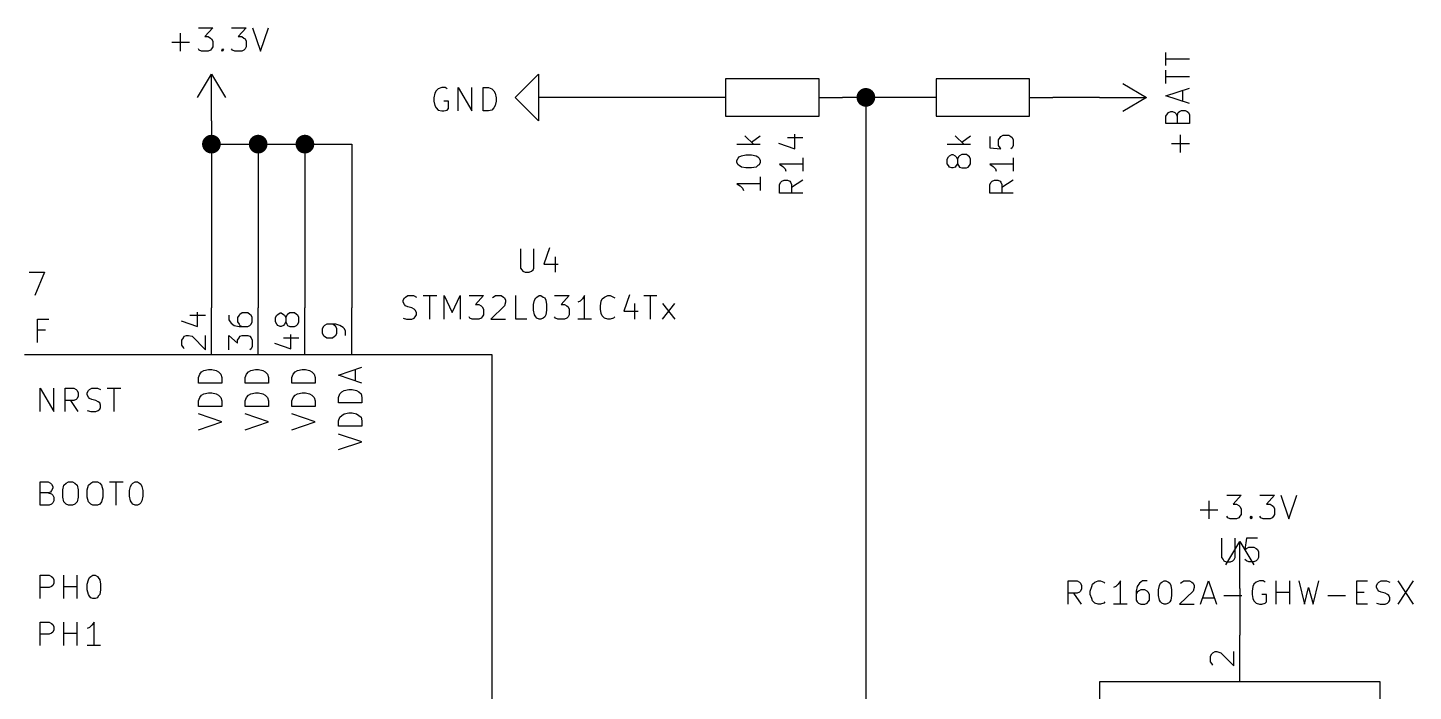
# Model space of a CAD drawing. Extents: x 0.5 to 16.1, y -11.2 to -0.6.
# Drawn here: x 9.807 to 12.771, y -3.32 to -1.901 of the extents above; entities that cross this region are included whole.
import ezdxf

# ---------------------------------------------------------------- set-up
doc = ezdxf.new("R2010")
doc.units = 0
doc.header["$MEASUREMENT"] = 0
for name, color, linetype in [('CYAN2', 4, 'CONTINUOUS'), ('GREEN2', 3, 'CONTINUOUS'), ('LYELLOW', 51, 'CONTINUOUS'), ('RED2', 1, 'CONTINUOUS')]:
    doc.layers.add(name, color=color, linetype=linetype)

msp = doc.modelspace()

# ---------------------------------------------------------------- linework, layer by layer
at = {"layer": 'CYAN2', "linetype": 'CONTINUOUS'}
for p, q in [((10.134, -1.951), (10.134, -1.913)), ((10.172, -1.901), (10.203, -1.901)), ((10.203, -1.901), (10.186, -1.92)), ((10.186, -1.92), (10.193, -1.92)), ((10.193, -1.92), (10.198, -1.923)), ((10.198, -1.923), (10.2, -1.925)), ((10.2, -1.925), (10.203, -1.93)), ((10.243, -1.901), (10.274, -1.901)), ((10.274, -1.901), (10.257, -1.92)), ((10.257, -1.92), (10.265, -1.92)), ((10.265, -1.92), (10.269, -1.923)), ((10.269, -1.923), (10.272, -1.925)), ((10.272, -1.925), (10.274, -1.93)), ((10.288, -1.901), (10.305, -1.951)), ((10.305, -1.951), (10.322, -1.901)), ((10.115, -1.932), (10.153, -1.932)), ((10.174, -1.949), (10.172, -1.946)), ((10.179, -1.951), (10.174, -1.949)), ((10.193, -1.951), (10.179, -1.951)), ((10.198, -1.949), (10.193, -1.951)), ((10.2, -1.946), (10.198, -1.949)), ((10.203, -1.942), (10.2, -1.946)), ((10.203, -1.93), (10.203, -1.942)), ((10.222, -1.949), (10.224, -1.946)), ((10.224, -1.951), (10.222, -1.949)), ((10.224, -1.946), (10.226, -1.949)), ((10.224, -1.946), (10.224, -1.951)), ((10.226, -1.949), (10.224, -1.951)), ((10.245, -1.949), (10.243, -1.946)), ((10.25, -1.951), (10.245, -1.949)), ((10.265, -1.951), (10.25, -1.951)), ((10.269, -1.949), (10.265, -1.951)), ((10.272, -1.946), (10.269, -1.949)), ((10.274, -1.942), (10.272, -1.946)), ((10.274, -1.93), (10.274, -1.942)), ((12.242, -1.982), (12.242, -1.954)), ((12.292, -1.968), (12.242, -1.968)), ((12.242, -2.02), (12.242, -1.992)), ((12.292, -2.006), (12.242, -2.006)), ((10.678, -2.041), (10.676, -2.051)), ((10.681, -2.036), (10.678, -2.041)), ((10.685, -2.032), (10.681, -2.036)), ((10.693, -2.029), (10.685, -2.032)), ((10.7, -2.029), (10.693, -2.029)), ((10.704, -2.032), (10.7, -2.029)), ((10.728, -2.079), (10.728, -2.029)), ((10.728, -2.029), (10.757, -2.079)), ((10.757, -2.079), (10.757, -2.029)), ((10.781, -2.079), (10.781, -2.029)), ((10.781, -2.029), (10.793, -2.029)), ((10.793, -2.029), (10.8, -2.032)), ((10.8, -2.032), (10.804, -2.036)), ((10.804, -2.036), (10.807, -2.041)), ((10.807, -2.041), (10.809, -2.051)), ((12.242, -2.047), (12.292, -2.03)), ((12.278, -2.059), (12.278, -2.035)), ((10.676, -2.051), (10.676, -2.058)), ((10.676, -2.058), (10.678, -2.067)), ((10.678, -2.067), (10.681, -2.072)), ((10.681, -2.072), (10.685, -2.077)), ((10.707, -2.058), (10.697, -2.058)), ((10.704, -2.077), (10.707, -2.074)), ((10.707, -2.074), (10.707, -2.058)), ((10.804, -2.072), (10.8, -2.077)), ((10.807, -2.067), (10.804, -2.072)), ((10.809, -2.058), (10.807, -2.067)), ((10.809, -2.051), (10.809, -2.058)), ((12.292, -2.063), (12.242, -2.047)), ((10.685, -2.077), (10.693, -2.079)), ((10.693, -2.079), (10.697, -2.079)), ((10.697, -2.079), (10.704, -2.077)), ((10.793, -2.079), (10.781, -2.079)), ((10.8, -2.077), (10.793, -2.079)), ((12.242, -2.09), (12.245, -2.085)), ((12.242, -2.106), (12.242, -2.09)), ((12.245, -2.085), (12.247, -2.082)), ((12.247, -2.082), (12.252, -2.08)), ((12.252, -2.08), (12.256, -2.08)), ((12.256, -2.08), (12.261, -2.082)), ((12.261, -2.082), (12.264, -2.085)), ((12.264, -2.085), (12.266, -2.09)), ((12.266, -2.09), (12.268, -2.082)), ((12.266, -2.09), (12.266, -2.106)), ((12.268, -2.082), (12.271, -2.08)), ((12.271, -2.08), (12.275, -2.078)), ((12.275, -2.078), (12.283, -2.078)), ((12.283, -2.078), (12.287, -2.08)), ((12.287, -2.08), (12.29, -2.082)), ((12.29, -2.082), (12.292, -2.087)), ((12.292, -2.087), (12.292, -2.106)), ((11.341, -2.132), (11.36, -2.151)), ((11.355, -2.146), (11.374, -2.132)), ((11.448, -2.16), (11.448, -2.129)), ((11.791, -2.132), (11.81, -2.151)), ((11.805, -2.146), (11.824, -2.132)), ((11.865, -2.134), (11.865, -2.158)), ((11.887, -2.136), (11.889, -2.134)), ((11.889, -2.134), (11.894, -2.131)), ((11.894, -2.131), (11.906, -2.131)), ((11.906, -2.131), (11.91, -2.134)), ((11.91, -2.134), (11.913, -2.136)), ((12.292, -2.106), (12.242, -2.106)), ((12.273, -2.168), (12.273, -2.13)), ((11.374, -2.151), (11.324, -2.151)), ((11.413, -2.148), (11.448, -2.16)), ((11.432, -2.136), (11.465, -2.136)), ((11.824, -2.151), (11.774, -2.151)), ((11.865, -2.158), (11.889, -2.16)), ((11.884, -2.141), (11.887, -2.136)), ((11.884, -2.153), (11.884, -2.141)), ((11.887, -2.158), (11.884, -2.153)), ((11.889, -2.16), (11.887, -2.158)), ((11.913, -2.158), (11.91, -2.16)), ((11.913, -2.136), (11.915, -2.141)), ((11.915, -2.153), (11.913, -2.158)), ((11.915, -2.141), (11.915, -2.153)), ((12.292, -2.149), (12.254, -2.149)), ((11.324, -2.185), (11.327, -2.18)), ((11.324, -2.189), (11.324, -2.185)), ((11.327, -2.194), (11.324, -2.189)), ((11.327, -2.18), (11.329, -2.177)), ((11.329, -2.177), (11.334, -2.175)), ((11.334, -2.175), (11.343, -2.173)), ((11.343, -2.173), (11.355, -2.173)), ((11.355, -2.173), (11.365, -2.175)), ((11.365, -2.175), (11.369, -2.177)), ((11.369, -2.177), (11.372, -2.18)), ((11.372, -2.18), (11.374, -2.185)), ((11.374, -2.189), (11.372, -2.194)), ((11.374, -2.185), (11.374, -2.189)), ((11.465, -2.193), (11.415, -2.193)), ((11.415, -2.193), (11.422, -2.198)), ((11.465, -2.179), (11.465, -2.208)), ((11.774, -2.182), (11.777, -2.177)), ((11.774, -2.192), (11.774, -2.182)), ((11.777, -2.196), (11.774, -2.192)), ((11.777, -2.177), (11.779, -2.175)), ((11.779, -2.175), (11.784, -2.172)), ((11.784, -2.172), (11.786, -2.172)), ((11.786, -2.172), (11.791, -2.175)), ((11.791, -2.175), (11.793, -2.177)), ((11.793, -2.177), (11.796, -2.182)), ((11.796, -2.192), (11.793, -2.196)), ((11.798, -2.177), (11.796, -2.182)), ((11.796, -2.182), (11.796, -2.192)), ((11.796, -2.192), (11.798, -2.196)), ((11.8, -2.175), (11.798, -2.177)), ((11.805, -2.172), (11.8, -2.175)), ((11.815, -2.172), (11.805, -2.172)), ((11.819, -2.175), (11.815, -2.172)), ((11.822, -2.177), (11.819, -2.175)), ((11.824, -2.182), (11.822, -2.177)), ((11.822, -2.196), (11.824, -2.192)), ((11.824, -2.192), (11.824, -2.182)), ((11.915, -2.193), (11.865, -2.193)), ((11.865, -2.193), (11.872, -2.198)), ((11.915, -2.179), (11.915, -2.208)), ((11.329, -2.196), (11.327, -2.194)), ((11.334, -2.199), (11.329, -2.196)), ((11.343, -2.201), (11.334, -2.199)), ((11.355, -2.201), (11.343, -2.201)), ((11.365, -2.199), (11.355, -2.201)), ((11.369, -2.196), (11.365, -2.199)), ((11.372, -2.194), (11.369, -2.196)), ((11.374, -2.22), (11.374, -2.249)), ((11.422, -2.198), (11.427, -2.203)), ((11.427, -2.203), (11.429, -2.208)), ((11.779, -2.199), (11.777, -2.196)), ((11.784, -2.201), (11.779, -2.199)), ((11.786, -2.201), (11.784, -2.201)), ((11.791, -2.199), (11.786, -2.201)), ((11.793, -2.196), (11.791, -2.199)), ((11.798, -2.196), (11.8, -2.199)), ((11.8, -2.199), (11.805, -2.201)), ((11.805, -2.201), (11.815, -2.201)), ((11.815, -2.201), (11.819, -2.199)), ((11.819, -2.199), (11.822, -2.196)), ((11.872, -2.198), (11.877, -2.203)), ((11.877, -2.203), (11.879, -2.208)), ((11.374, -2.235), (11.324, -2.235)), ((11.324, -2.235), (11.331, -2.239)), ((11.331, -2.239), (11.336, -2.244)), ((11.336, -2.244), (11.338, -2.249)), ((11.415, -2.236), (11.418, -2.231)), ((11.415, -2.255), (11.415, -2.236)), ((11.418, -2.231), (11.42, -2.229)), ((11.42, -2.229), (11.425, -2.227)), ((11.425, -2.227), (11.432, -2.227)), ((11.432, -2.227), (11.437, -2.229)), ((11.437, -2.229), (11.439, -2.231)), ((11.439, -2.231), (11.441, -2.236)), ((11.465, -2.227), (11.441, -2.243)), ((11.441, -2.236), (11.441, -2.255)), ((11.865, -2.236), (11.868, -2.231)), ((11.865, -2.255), (11.865, -2.236)), ((11.868, -2.231), (11.87, -2.229)), ((11.87, -2.229), (11.875, -2.227)), ((11.875, -2.227), (11.882, -2.227)), ((11.882, -2.227), (11.887, -2.229)), ((11.887, -2.229), (11.889, -2.231)), ((11.889, -2.231), (11.891, -2.236)), ((11.915, -2.227), (11.891, -2.243)), ((11.891, -2.236), (11.891, -2.255)), ((11.465, -2.255), (11.415, -2.255)), ((11.915, -2.255), (11.865, -2.255)), ((10.861, -2.374), (10.861, -2.415)), ((10.89, -2.415), (10.89, -2.374)), ((10.923, -2.372), (10.911, -2.407)), ((10.935, -2.391), (10.935, -2.424)), ((9.81, -2.424), (9.843, -2.424)), ((9.843, -2.424), (9.822, -2.474)), ((10.861, -2.415), (10.864, -2.419)), ((10.864, -2.419), (10.866, -2.422)), ((10.866, -2.422), (10.871, -2.424)), ((10.871, -2.424), (10.88, -2.424)), ((10.88, -2.424), (10.885, -2.422)), ((10.885, -2.422), (10.888, -2.419)), ((10.888, -2.419), (10.89, -2.415)), ((10.911, -2.407), (10.942, -2.407)), ((10.61, -2.484), (10.613, -2.479)), ((10.61, -2.488), (10.61, -2.484)), ((10.613, -2.493), (10.61, -2.488)), ((10.613, -2.479), (10.615, -2.477)), ((10.615, -2.477), (10.62, -2.474)), ((10.62, -2.474), (10.632, -2.474)), ((10.632, -2.474), (10.639, -2.477)), ((10.653, -2.474), (10.682, -2.474)), ((10.667, -2.524), (10.667, -2.474)), ((10.698, -2.524), (10.698, -2.474)), ((10.698, -2.474), (10.715, -2.51)), ((10.715, -2.51), (10.732, -2.474)), ((10.732, -2.474), (10.732, -2.524)), ((10.751, -2.474), (10.782, -2.474)), ((10.782, -2.474), (10.765, -2.493)), ((10.801, -2.479), (10.803, -2.477)), ((10.803, -2.477), (10.808, -2.474)), ((10.808, -2.474), (10.82, -2.474)), ((10.82, -2.474), (10.825, -2.477)), ((10.825, -2.477), (10.827, -2.479)), ((10.827, -2.479), (10.829, -2.484)), ((10.829, -2.488), (10.827, -2.496)), ((10.829, -2.484), (10.829, -2.488)), ((10.851, -2.524), (10.851, -2.474)), ((10.889, -2.493), (10.891, -2.484)), ((10.891, -2.484), (10.894, -2.479)), ((10.894, -2.479), (10.896, -2.477)), ((10.896, -2.477), (10.901, -2.474)), ((10.901, -2.474), (10.905, -2.474)), ((10.905, -2.474), (10.91, -2.477)), ((10.91, -2.477), (10.913, -2.479)), ((10.913, -2.479), (10.915, -2.484)), ((10.915, -2.484), (10.917, -2.493)), ((10.934, -2.474), (10.965, -2.474)), ((10.965, -2.474), (10.948, -2.493)), ((10.989, -2.486), (10.984, -2.488)), ((10.994, -2.481), (10.989, -2.486)), ((10.998, -2.474), (10.994, -2.481)), ((10.998, -2.524), (10.998, -2.474)), ((11.032, -2.496), (11.034, -2.486)), ((11.034, -2.486), (11.036, -2.481)), ((11.036, -2.481), (11.041, -2.477)), ((11.041, -2.477), (11.048, -2.474)), ((11.048, -2.474), (11.053, -2.474)), ((11.053, -2.474), (11.06, -2.477)), ((11.06, -2.477), (11.063, -2.479)), ((11.094, -2.472), (11.082, -2.507)), ((11.125, -2.474), (11.153, -2.474)), ((11.139, -2.524), (11.139, -2.474)), ((10.615, -2.496), (10.613, -2.493)), ((10.62, -2.498), (10.615, -2.496)), ((10.629, -2.5), (10.62, -2.498)), ((10.634, -2.503), (10.629, -2.5)), ((10.636, -2.505), (10.634, -2.503)), ((10.634, -2.522), (10.636, -2.519)), ((10.639, -2.51), (10.636, -2.505)), ((10.636, -2.519), (10.639, -2.515)), ((10.639, -2.515), (10.639, -2.51)), ((10.753, -2.522), (10.751, -2.519)), ((10.765, -2.493), (10.772, -2.493)), ((10.772, -2.493), (10.777, -2.496)), ((10.777, -2.496), (10.779, -2.498)), ((10.779, -2.519), (10.777, -2.522)), ((10.779, -2.498), (10.782, -2.503)), ((10.782, -2.515), (10.779, -2.519)), ((10.782, -2.503), (10.782, -2.515)), ((10.827, -2.496), (10.798, -2.524)), ((10.889, -2.505), (10.889, -2.493)), ((10.891, -2.515), (10.889, -2.505)), ((10.894, -2.519), (10.891, -2.515)), ((10.896, -2.522), (10.894, -2.519)), ((10.913, -2.519), (10.91, -2.522)), ((10.915, -2.515), (10.913, -2.519)), ((10.917, -2.505), (10.915, -2.515)), ((10.917, -2.493), (10.917, -2.505)), ((10.936, -2.522), (10.934, -2.519)), ((10.948, -2.493), (10.955, -2.493)), ((10.955, -2.493), (10.96, -2.496)), ((10.96, -2.496), (10.963, -2.498)), ((10.963, -2.519), (10.96, -2.522)), ((10.963, -2.498), (10.965, -2.503)), ((10.965, -2.515), (10.963, -2.519)), ((10.965, -2.503), (10.965, -2.515)), ((11.032, -2.503), (11.032, -2.496)), ((11.034, -2.512), (11.032, -2.503)), ((11.036, -2.517), (11.034, -2.512)), ((11.041, -2.522), (11.036, -2.517)), ((11.063, -2.519), (11.06, -2.522)), ((11.082, -2.507), (11.113, -2.507)), ((11.105, -2.491), (11.105, -2.524)), ((11.165, -2.524), (11.191, -2.491)), ((11.165, -2.491), (11.191, -2.524)), ((9.828, -2.574), (9.828, -2.524)), ((9.828, -2.524), (9.852, -2.524)), ((9.845, -2.548), (9.828, -2.548)), ((10.61, -2.522), (10.617, -2.524)), ((10.617, -2.524), (10.629, -2.524)), ((10.629, -2.524), (10.634, -2.522)), ((10.758, -2.524), (10.753, -2.522)), ((10.772, -2.524), (10.758, -2.524)), ((10.777, -2.522), (10.772, -2.524)), ((10.798, -2.524), (10.829, -2.524)), ((10.875, -2.524), (10.851, -2.524)), ((10.901, -2.524), (10.896, -2.522)), ((10.905, -2.524), (10.901, -2.524)), ((10.91, -2.522), (10.905, -2.524)), ((10.941, -2.524), (10.936, -2.522)), ((10.955, -2.524), (10.941, -2.524)), ((10.96, -2.522), (10.955, -2.524)), ((11.013, -2.524), (10.984, -2.524)), ((11.048, -2.524), (11.041, -2.522)), ((11.053, -2.524), (11.048, -2.524)), ((11.06, -2.522), (11.053, -2.524)), ((10.175, -2.642), (10.179, -2.637)), ((10.179, -2.637), (10.184, -2.634)), ((10.184, -2.634), (10.194, -2.632)), ((10.194, -2.632), (10.201, -2.632)), ((10.201, -2.632), (10.21, -2.634)), ((10.21, -2.634), (10.215, -2.637)), ((10.215, -2.637), (10.22, -2.642)), ((10.275, -2.642), (10.279, -2.637)), ((10.279, -2.637), (10.284, -2.634)), ((10.284, -2.634), (10.294, -2.632)), ((10.294, -2.632), (10.301, -2.632)), ((10.301, -2.632), (10.31, -2.634)), ((10.31, -2.634), (10.315, -2.637)), ((10.315, -2.637), (10.32, -2.642)), ((10.375, -2.642), (10.379, -2.637)), ((10.379, -2.637), (10.384, -2.634)), ((10.384, -2.634), (10.394, -2.632)), ((10.394, -2.632), (10.401, -2.632)), ((10.401, -2.632), (10.41, -2.634)), ((10.41, -2.634), (10.415, -2.637)), ((10.415, -2.637), (10.42, -2.642)), ((10.472, -2.644), (10.522, -2.627)), ((10.508, -2.656), (10.508, -2.632)), ((10.172, -2.649), (10.175, -2.642)), ((10.172, -2.661), (10.172, -2.649)), ((10.222, -2.661), (10.172, -2.661)), ((10.22, -2.642), (10.222, -2.649)), ((10.222, -2.649), (10.222, -2.661)), ((10.272, -2.649), (10.275, -2.642)), ((10.272, -2.661), (10.272, -2.649)), ((10.322, -2.661), (10.272, -2.661)), ((10.32, -2.642), (10.322, -2.649)), ((10.322, -2.649), (10.322, -2.661)), ((10.372, -2.649), (10.375, -2.642)), ((10.372, -2.661), (10.372, -2.649)), ((10.422, -2.661), (10.372, -2.661)), ((10.42, -2.642), (10.422, -2.649)), ((10.422, -2.649), (10.422, -2.661)), ((10.522, -2.661), (10.472, -2.644)), ((9.834, -2.722), (9.834, -2.672)), ((9.834, -2.672), (9.863, -2.722)), ((9.863, -2.722), (9.863, -2.672)), ((9.887, -2.722), (9.887, -2.672)), ((9.887, -2.672), (9.906, -2.672)), ((9.906, -2.672), (9.911, -2.675)), ((9.911, -2.696), (9.906, -2.698)), ((9.911, -2.675), (9.913, -2.677)), ((9.913, -2.694), (9.911, -2.696)), ((9.913, -2.677), (9.915, -2.682)), ((9.915, -2.689), (9.913, -2.694)), ((9.915, -2.682), (9.915, -2.689)), ((9.934, -2.682), (9.937, -2.677)), ((9.934, -2.686), (9.934, -2.682)), ((9.937, -2.691), (9.934, -2.686)), ((9.937, -2.677), (9.939, -2.675)), ((9.939, -2.694), (9.937, -2.691)), ((9.939, -2.675), (9.944, -2.672)), ((9.944, -2.696), (9.939, -2.694)), ((9.944, -2.672), (9.956, -2.672)), ((9.953, -2.698), (9.944, -2.696)), ((9.956, -2.672), (9.963, -2.675)), ((9.977, -2.672), (10.006, -2.672)), ((9.992, -2.722), (9.992, -2.672)), ((10.172, -2.699), (10.175, -2.692)), ((10.175, -2.692), (10.179, -2.687)), ((10.179, -2.687), (10.184, -2.684)), ((10.184, -2.684), (10.194, -2.682)), ((10.194, -2.682), (10.201, -2.682)), ((10.201, -2.682), (10.21, -2.684)), ((10.21, -2.684), (10.215, -2.687)), ((10.215, -2.687), (10.22, -2.692)), ((10.22, -2.692), (10.222, -2.699)), ((10.272, -2.699), (10.275, -2.692)), ((10.275, -2.692), (10.279, -2.687)), ((10.279, -2.687), (10.284, -2.684)), ((10.284, -2.684), (10.294, -2.682)), ((10.294, -2.682), (10.301, -2.682)), ((10.301, -2.682), (10.31, -2.684)), ((10.31, -2.684), (10.315, -2.687)), ((10.315, -2.687), (10.32, -2.692)), ((10.32, -2.692), (10.322, -2.699)), ((10.372, -2.699), (10.375, -2.692)), ((10.375, -2.692), (10.379, -2.687)), ((10.379, -2.687), (10.384, -2.684)), ((10.384, -2.684), (10.394, -2.682)), ((10.394, -2.682), (10.401, -2.682)), ((10.401, -2.682), (10.41, -2.684)), ((10.41, -2.684), (10.415, -2.687)), ((10.415, -2.687), (10.42, -2.692)), ((10.42, -2.692), (10.422, -2.699)), ((10.472, -2.692), (10.475, -2.684)), ((10.472, -2.703), (10.472, -2.692)), ((10.475, -2.684), (10.479, -2.68)), ((10.479, -2.68), (10.484, -2.677)), ((10.484, -2.677), (10.494, -2.675)), ((10.494, -2.675), (10.501, -2.675)), ((10.501, -2.675), (10.51, -2.677)), ((10.51, -2.677), (10.515, -2.68)), ((10.515, -2.68), (10.52, -2.684)), ((10.52, -2.684), (10.522, -2.692)), ((10.522, -2.692), (10.522, -2.703)), ((9.906, -2.698), (9.887, -2.698)), ((9.915, -2.722), (9.899, -2.698)), ((9.934, -2.72), (9.942, -2.722)), ((9.942, -2.722), (9.953, -2.722)), ((9.958, -2.701), (9.953, -2.698)), ((9.953, -2.722), (9.958, -2.72)), ((9.961, -2.703), (9.958, -2.701)), ((9.958, -2.72), (9.961, -2.717)), ((9.963, -2.708), (9.961, -2.703)), ((9.961, -2.717), (9.963, -2.713)), ((9.963, -2.713), (9.963, -2.708)), ((10.172, -2.711), (10.172, -2.699)), ((10.222, -2.711), (10.172, -2.711)), ((10.222, -2.699), (10.222, -2.711)), ((10.272, -2.711), (10.272, -2.699)), ((10.322, -2.711), (10.272, -2.711)), ((10.322, -2.699), (10.322, -2.711)), ((10.372, -2.711), (10.372, -2.699)), ((10.422, -2.711), (10.372, -2.711)), ((10.422, -2.699), (10.422, -2.711)), ((10.522, -2.703), (10.472, -2.703)), ((10.484, -2.727), (10.494, -2.725)), ((10.494, -2.725), (10.501, -2.725)), ((10.501, -2.725), (10.51, -2.727)), ((10.222, -2.744), (10.172, -2.727)), ((10.172, -2.761), (10.222, -2.744)), ((10.322, -2.744), (10.272, -2.727)), ((10.272, -2.761), (10.322, -2.744)), ((10.422, -2.744), (10.372, -2.727)), ((10.372, -2.761), (10.422, -2.744)), ((10.472, -2.742), (10.475, -2.734)), ((10.472, -2.753), (10.472, -2.742)), ((10.522, -2.753), (10.472, -2.753)), ((10.475, -2.734), (10.479, -2.73)), ((10.479, -2.73), (10.484, -2.727)), ((10.51, -2.727), (10.515, -2.73)), ((10.515, -2.73), (10.52, -2.734)), ((10.52, -2.734), (10.522, -2.742)), ((10.522, -2.742), (10.522, -2.753)), ((10.522, -2.787), (10.472, -2.77)), ((10.472, -2.803), (10.522, -2.787)), ((9.834, -2.922), (9.834, -2.872)), ((9.834, -2.872), (9.851, -2.872)), ((9.851, -2.872), (9.856, -2.875)), ((9.856, -2.875), (9.858, -2.877)), ((9.884, -2.879), (9.889, -2.875)), ((9.889, -2.875), (9.894, -2.872)), ((9.894, -2.872), (9.903, -2.872)), ((9.903, -2.872), (9.908, -2.875)), ((9.908, -2.875), (9.913, -2.879)), ((9.937, -2.879), (9.942, -2.875)), ((9.942, -2.875), (9.946, -2.872)), ((9.946, -2.872), (9.956, -2.872)), ((9.956, -2.872), (9.961, -2.875)), ((9.961, -2.875), (9.965, -2.879)), ((9.982, -2.872), (10.011, -2.872)), ((9.996, -2.922), (9.996, -2.872)), ((10.03, -2.877), (10.032, -2.875)), ((10.032, -2.875), (10.037, -2.872)), ((10.037, -2.872), (10.042, -2.872)), ((10.042, -2.872), (10.046, -2.875)), ((10.046, -2.875), (10.049, -2.877)), ((9.851, -2.896), (9.834, -2.896)), ((9.856, -2.894), (9.851, -2.896)), ((9.851, -2.896), (9.858, -2.898)), ((9.858, -2.891), (9.856, -2.894)), ((9.858, -2.877), (9.861, -2.882)), ((9.861, -2.886), (9.858, -2.891)), ((9.858, -2.898), (9.861, -2.901)), ((9.861, -2.882), (9.861, -2.886)), ((9.861, -2.901), (9.863, -2.905)), ((9.882, -2.889), (9.884, -2.879)), ((9.882, -2.905), (9.882, -2.889)), ((9.913, -2.879), (9.915, -2.889)), ((9.915, -2.889), (9.915, -2.905)), ((9.934, -2.889), (9.937, -2.879)), ((9.934, -2.905), (9.934, -2.889)), ((9.965, -2.879), (9.968, -2.889)), ((9.968, -2.889), (9.968, -2.905)), ((10.025, -2.891), (10.027, -2.882)), ((10.025, -2.903), (10.025, -2.891)), ((10.027, -2.913), (10.025, -2.903)), ((10.027, -2.882), (10.03, -2.877)), ((10.049, -2.877), (10.051, -2.882)), ((10.051, -2.882), (10.053, -2.891)), ((10.053, -2.903), (10.051, -2.913)), ((10.053, -2.891), (10.053, -2.903)), ((12.372, -2.901), (12.403, -2.901)), ((12.403, -2.901), (12.386, -2.92)), ((12.443, -2.901), (12.474, -2.901)), ((12.474, -2.901), (12.457, -2.92)), ((12.488, -2.901), (12.505, -2.951)), ((12.505, -2.951), (12.522, -2.901)), ((9.853, -2.922), (9.834, -2.922)), ((9.858, -2.92), (9.853, -2.922)), ((9.861, -2.917), (9.858, -2.92)), ((9.863, -2.913), (9.861, -2.917)), ((9.863, -2.905), (9.863, -2.913)), ((9.884, -2.915), (9.882, -2.905)), ((9.889, -2.92), (9.884, -2.915)), ((9.894, -2.922), (9.889, -2.92)), ((9.903, -2.922), (9.894, -2.922)), ((9.908, -2.92), (9.903, -2.922)), ((9.913, -2.915), (9.908, -2.92)), ((9.915, -2.905), (9.913, -2.915)), ((9.937, -2.915), (9.934, -2.905)), ((9.942, -2.92), (9.937, -2.915)), ((9.946, -2.922), (9.942, -2.92)), ((9.956, -2.922), (9.946, -2.922)), ((9.961, -2.92), (9.956, -2.922)), ((9.965, -2.915), (9.961, -2.92)), ((9.968, -2.905), (9.965, -2.915)), ((10.03, -2.917), (10.027, -2.913)), ((10.032, -2.92), (10.03, -2.917)), ((10.037, -2.922), (10.032, -2.92)), ((10.042, -2.922), (10.037, -2.922)), ((10.046, -2.92), (10.042, -2.922)), ((10.049, -2.917), (10.046, -2.92)), ((10.051, -2.913), (10.049, -2.917)), ((12.315, -2.932), (12.353, -2.932)), ((12.334, -2.951), (12.334, -2.913)), ((12.386, -2.92), (12.393, -2.92)), ((12.393, -2.92), (12.398, -2.923)), ((12.398, -2.923), (12.4, -2.925)), ((12.4, -2.925), (12.403, -2.93)), ((12.403, -2.93), (12.403, -2.942)), ((12.457, -2.92), (12.465, -2.92)), ((12.465, -2.92), (12.469, -2.923)), ((12.469, -2.923), (12.472, -2.925)), ((12.472, -2.925), (12.474, -2.93)), ((12.474, -2.93), (12.474, -2.942)), ((12.374, -2.949), (12.372, -2.946)), ((12.379, -2.951), (12.374, -2.949)), ((12.393, -2.951), (12.379, -2.951)), ((12.398, -2.949), (12.393, -2.951)), ((12.4, -2.946), (12.398, -2.949)), ((12.403, -2.942), (12.4, -2.946)), ((12.422, -2.949), (12.424, -2.946)), ((12.424, -2.951), (12.422, -2.949)), ((12.424, -2.946), (12.426, -2.949)), ((12.424, -2.946), (12.424, -2.951)), ((12.426, -2.949), (12.424, -2.951)), ((12.445, -2.949), (12.443, -2.946)), ((12.45, -2.951), (12.445, -2.949)), ((12.465, -2.951), (12.45, -2.951)), ((12.469, -2.949), (12.465, -2.951)), ((12.472, -2.946), (12.469, -2.949)), ((12.474, -2.942), (12.472, -2.946)), ((12.361, -2.993), (12.361, -3.034)), ((12.39, -3.034), (12.39, -2.993)), ((12.414, -2.993), (12.411, -3.017)), ((12.438, -2.993), (12.414, -2.993)), ((12.411, -3.017), (12.414, -3.015)), ((12.414, -3.015), (12.419, -3.012)), ((12.419, -3.012), (12.43, -3.012)), ((12.43, -3.012), (12.435, -3.015)), ((12.435, -3.015), (12.438, -3.017)), ((12.438, -3.017), (12.44, -3.022)), ((12.44, -3.022), (12.44, -3.034)), ((12.361, -3.034), (12.364, -3.038)), ((12.364, -3.038), (12.366, -3.041)), ((12.366, -3.041), (12.371, -3.043)), ((12.371, -3.043), (12.38, -3.043)), ((12.38, -3.043), (12.385, -3.041)), ((12.385, -3.041), (12.388, -3.038)), ((12.388, -3.038), (12.39, -3.034)), ((12.414, -3.041), (12.411, -3.038)), ((12.419, -3.043), (12.414, -3.041)), ((12.43, -3.043), (12.419, -3.043)), ((12.435, -3.041), (12.43, -3.043)), ((12.438, -3.038), (12.435, -3.041)), ((12.44, -3.034), (12.438, -3.038)), ((9.834, -3.122), (9.834, -3.072)), ((9.834, -3.072), (9.853, -3.072)), ((9.853, -3.072), (9.858, -3.075)), ((9.858, -3.075), (9.861, -3.077)), ((9.861, -3.077), (9.863, -3.082)), ((9.863, -3.082), (9.863, -3.089)), ((9.884, -3.122), (9.884, -3.072)), ((9.913, -3.122), (9.913, -3.072)), ((9.934, -3.091), (9.937, -3.082)), ((9.937, -3.082), (9.939, -3.077)), ((9.939, -3.077), (9.942, -3.075)), ((9.942, -3.075), (9.946, -3.072)), ((9.946, -3.072), (9.951, -3.072)), ((9.951, -3.072), (9.956, -3.075)), ((9.956, -3.075), (9.958, -3.077)), ((9.958, -3.077), (9.961, -3.082)), ((9.961, -3.082), (9.963, -3.091)), ((9.853, -3.098), (9.834, -3.098)), ((9.858, -3.096), (9.853, -3.098)), ((9.861, -3.094), (9.858, -3.096)), ((9.863, -3.089), (9.861, -3.094)), ((9.884, -3.096), (9.913, -3.096)), ((9.934, -3.103), (9.934, -3.091)), ((9.937, -3.113), (9.934, -3.103)), ((9.963, -3.103), (9.961, -3.113)), ((9.963, -3.091), (9.963, -3.103)), ((12.033, -3.134), (12.033, -3.084)), ((12.033, -3.084), (12.052, -3.084)), ((12.052, -3.11), (12.033, -3.11)), ((12.061, -3.134), (12.045, -3.11)), ((12.052, -3.084), (12.057, -3.087)), ((12.057, -3.108), (12.052, -3.11)), ((12.057, -3.087), (12.059, -3.089)), ((12.059, -3.106), (12.057, -3.108)), ((12.059, -3.089), (12.061, -3.094)), ((12.061, -3.101), (12.059, -3.106)), ((12.061, -3.094), (12.061, -3.101)), ((12.08, -3.106), (12.083, -3.096)), ((12.08, -3.113), (12.08, -3.106)), ((12.083, -3.096), (12.085, -3.091)), ((12.085, -3.091), (12.09, -3.087)), ((12.09, -3.087), (12.097, -3.084)), ((12.097, -3.084), (12.102, -3.084)), ((12.102, -3.084), (12.109, -3.087)), ((12.109, -3.087), (12.111, -3.089)), ((12.135, -3.096), (12.13, -3.098)), ((12.14, -3.091), (12.135, -3.096)), ((12.145, -3.084), (12.14, -3.091)), ((12.145, -3.134), (12.145, -3.084)), ((12.18, -3.096), (12.178, -3.106)), ((12.178, -3.106), (12.178, -3.125)), ((12.18, -3.108), (12.178, -3.113)), ((12.185, -3.089), (12.18, -3.096)), ((12.183, -3.106), (12.18, -3.108)), ((12.188, -3.103), (12.183, -3.106)), ((12.188, -3.087), (12.185, -3.089)), ((12.192, -3.084), (12.188, -3.087)), ((12.197, -3.103), (12.188, -3.103)), ((12.202, -3.084), (12.192, -3.084)), ((12.202, -3.106), (12.197, -3.103)), ((12.204, -3.108), (12.202, -3.106)), ((12.207, -3.113), (12.204, -3.108)), ((12.226, -3.103), (12.228, -3.094)), ((12.226, -3.115), (12.226, -3.103)), ((12.228, -3.094), (12.23, -3.089)), ((12.23, -3.089), (12.233, -3.087)), ((12.233, -3.087), (12.238, -3.084)), ((12.238, -3.084), (12.242, -3.084)), ((12.242, -3.084), (12.247, -3.087)), ((12.247, -3.087), (12.25, -3.089)), ((12.25, -3.089), (12.252, -3.094)), ((12.252, -3.094), (12.254, -3.103)), ((12.254, -3.103), (12.254, -3.115)), ((12.3, -3.106), (12.271, -3.134)), ((12.273, -3.089), (12.276, -3.087)), ((12.276, -3.087), (12.28, -3.084)), ((12.28, -3.084), (12.292, -3.084)), ((12.292, -3.084), (12.297, -3.087)), ((12.297, -3.087), (12.3, -3.089)), ((12.3, -3.089), (12.302, -3.094)), ((12.302, -3.098), (12.3, -3.106)), ((12.302, -3.094), (12.302, -3.098)), ((12.316, -3.134), (12.333, -3.084)), ((12.333, -3.084), (12.35, -3.134)), ((12.428, -3.096), (12.426, -3.106)), ((12.426, -3.106), (12.426, -3.113)), ((12.43, -3.091), (12.428, -3.096)), ((12.435, -3.087), (12.43, -3.091)), ((12.442, -3.084), (12.435, -3.087)), ((12.45, -3.084), (12.442, -3.084)), ((12.454, -3.087), (12.45, -3.084)), ((12.478, -3.134), (12.478, -3.084)), ((12.478, -3.108), (12.507, -3.108)), ((12.507, -3.134), (12.507, -3.084)), ((12.526, -3.084), (12.538, -3.134)), ((12.538, -3.134), (12.547, -3.098)), ((12.547, -3.098), (12.557, -3.134)), ((12.557, -3.134), (12.569, -3.084)), ((12.65, -3.134), (12.65, -3.084)), ((12.65, -3.084), (12.673, -3.084)), ((12.65, -3.108), (12.666, -3.108)), ((12.692, -3.094), (12.695, -3.089)), ((12.692, -3.098), (12.692, -3.094)), ((12.695, -3.103), (12.692, -3.098)), ((12.695, -3.089), (12.697, -3.087)), ((12.697, -3.106), (12.695, -3.103)), ((12.697, -3.087), (12.702, -3.084)), ((12.702, -3.108), (12.697, -3.106)), ((12.702, -3.084), (12.714, -3.084)), ((12.711, -3.11), (12.702, -3.108)), ((12.716, -3.113), (12.711, -3.11)), ((12.714, -3.084), (12.721, -3.087)), ((12.738, -3.084), (12.771, -3.134)), ((12.771, -3.084), (12.738, -3.134)), ((9.939, -3.117), (9.937, -3.113)), ((9.942, -3.12), (9.939, -3.117)), ((9.946, -3.122), (9.942, -3.12)), ((9.951, -3.122), (9.946, -3.122)), ((9.956, -3.12), (9.951, -3.122)), ((9.958, -3.117), (9.956, -3.12)), ((9.961, -3.113), (9.958, -3.117)), ((12.083, -3.122), (12.08, -3.113)), ((12.085, -3.127), (12.083, -3.122)), ((12.09, -3.132), (12.085, -3.127)), ((12.097, -3.134), (12.09, -3.132)), ((12.102, -3.134), (12.097, -3.134)), ((12.109, -3.132), (12.102, -3.134)), ((12.111, -3.129), (12.109, -3.132)), ((12.159, -3.134), (12.13, -3.134)), ((12.178, -3.125), (12.18, -3.129)), ((12.18, -3.129), (12.183, -3.132)), ((12.183, -3.132), (12.188, -3.134)), ((12.188, -3.134), (12.197, -3.134)), ((12.197, -3.134), (12.202, -3.132)), ((12.202, -3.132), (12.204, -3.129)), ((12.204, -3.129), (12.207, -3.125)), ((12.207, -3.125), (12.207, -3.113)), ((12.228, -3.125), (12.226, -3.115)), ((12.23, -3.129), (12.228, -3.125)), ((12.233, -3.132), (12.23, -3.129)), ((12.238, -3.134), (12.233, -3.132)), ((12.242, -3.134), (12.238, -3.134)), ((12.247, -3.132), (12.242, -3.134)), ((12.25, -3.129), (12.247, -3.132)), ((12.252, -3.125), (12.25, -3.129)), ((12.254, -3.115), (12.252, -3.125)), ((12.271, -3.134), (12.302, -3.134)), ((12.321, -3.12), (12.345, -3.12)), ((12.366, -3.115), (12.404, -3.115)), ((12.426, -3.113), (12.428, -3.122)), ((12.428, -3.122), (12.43, -3.127)), ((12.43, -3.127), (12.435, -3.132)), ((12.435, -3.132), (12.442, -3.134)), ((12.442, -3.134), (12.447, -3.134)), ((12.457, -3.113), (12.447, -3.113)), ((12.447, -3.134), (12.454, -3.132)), ((12.454, -3.132), (12.457, -3.129)), ((12.457, -3.129), (12.457, -3.113)), ((12.588, -3.115), (12.626, -3.115)), ((12.673, -3.134), (12.65, -3.134)), ((12.692, -3.132), (12.7, -3.134)), ((12.7, -3.134), (12.711, -3.134)), ((12.711, -3.134), (12.716, -3.132)), ((12.719, -3.115), (12.716, -3.113)), ((12.716, -3.132), (12.719, -3.129)), ((12.721, -3.12), (12.719, -3.115)), ((12.719, -3.129), (12.721, -3.125)), ((12.721, -3.125), (12.721, -3.12)), ((9.834, -3.222), (9.834, -3.172)), ((9.834, -3.172), (9.853, -3.172)), ((9.853, -3.198), (9.834, -3.198)), ((9.853, -3.172), (9.858, -3.175)), ((9.858, -3.196), (9.853, -3.198)), ((9.858, -3.175), (9.861, -3.177)), ((9.861, -3.194), (9.858, -3.196)), ((9.861, -3.177), (9.863, -3.182)), ((9.863, -3.189), (9.861, -3.194)), ((9.863, -3.182), (9.863, -3.189)), ((9.884, -3.222), (9.884, -3.172)), ((9.884, -3.196), (9.913, -3.196)), ((9.913, -3.222), (9.913, -3.172)), ((9.939, -3.184), (9.934, -3.186)), ((9.944, -3.179), (9.939, -3.184)), ((9.949, -3.172), (9.944, -3.179)), ((9.949, -3.222), (9.949, -3.172)), ((9.963, -3.222), (9.934, -3.222))]:
    msp.add_line(p, q, dxfattribs=at)
at = {"layer": 'GREEN2', "linetype": 'CONTINUOUS'}
for p, q in [((11.25, -2.05), (10.95, -2.05)), ((11.6, -2.05), (11.55, -2.05)), ((11.7, -2.05), (11.6, -2.05)), ((11.6, -2.05), (11.6, -3.7)), ((12.1, -2.05), (12, -2.05)), ((10.2, -2.1), (10.2, -2.15)), ((10.2, -2.15), (10.3, -2.15)), ((10.2, -2.15), (10.2, -2.5)), ((10.3, -2.15), (10.3, -2.5)), ((10.3, -2.15), (10.4, -2.15)), ((10.4, -2.15), (10.4, -2.5)), ((10.4, -2.15), (10.5, -2.15)), ((10.5, -2.15), (10.5, -2.5)), ((12.4, -3.1), (12.4, -3.2))]:
    msp.add_line(p, q, dxfattribs=at)
at = {"layer": 'GREEN2', "const_width": 0.02}
for points in [[(11.59, -2.05, 1), (11.61, -2.05, 1)], [(10.19, -2.15, 1), (10.21, -2.15, 1)], [(10.29, -2.15, 1), (10.31, -2.15, 1)], [(10.39, -2.15, 1), (10.41, -2.15, 1)]]:
    msp.add_lwpolyline(points, format="xyb", close=True, dxfattribs=at)
at = {"layer": 'LYELLOW', "linetype": 'CONTINUOUS'}
for p, q in [((9.8, -2.6), (10.8, -2.6)), ((10.8, -2.6), (10.8, -5.5)), ((12.1, -3.3), (12.1, -4.7)), ((12.7, -3.3), (12.1, -3.3)), ((12.7, -4.7), (12.7, -3.3))]:
    msp.add_line(p, q, dxfattribs=at)
at = {"layer": 'RED2', "linetype": 'CONTINUOUS'}
for p, q in [((10.17, -2.05), (10.2, -2)), ((10.2, -2.1), (10.2, -2)), ((10.2, -2), (10.23, -2.05)), ((10.85, -2.05), (10.9, -2)), ((10.9, -2), (10.9, -2.05)), ((11.3, -2.01), (11.3, -2.09)), ((11.5, -2.01), (11.3, -2.01)), ((11.5, -2.09), (11.5, -2.01)), ((11.75, -2.01), (11.75, -2.09)), ((11.95, -2.01), (11.75, -2.01)), ((11.95, -2.09), (11.95, -2.01)), ((12.15, -2.02), (12.2, -2.05)), ((10.9, -2.1), (10.85, -2.05)), ((10.95, -2.05), (10.9, -2.05)), ((10.9, -2.05), (10.9, -2.1)), ((11.3, -2.05), (11.25, -2.05)), ((11.5, -2.05), (11.55, -2.05)), ((11.75, -2.05), (11.7, -2.05)), ((11.95, -2.05), (12, -2.05)), ((12.1, -2.05), (12.2, -2.05)), ((12.2, -2.05), (12.15, -2.08)), ((11.3, -2.09), (11.5, -2.09)), ((11.75, -2.09), (11.95, -2.09)), ((10.154, -2.516), (10.187, -2.516)), ((10.17, -2.54), (10.17, -2.509)), ((10.2, -2.6), (10.2, -2.5)), ((10.237, -2.516), (10.237, -2.526)), ((10.259, -2.516), (10.256, -2.521)), ((10.261, -2.514), (10.259, -2.516)), ((10.266, -2.511), (10.261, -2.514)), ((10.278, -2.511), (10.266, -2.511)), ((10.282, -2.514), (10.278, -2.511)), ((10.285, -2.516), (10.282, -2.514)), ((10.287, -2.521), (10.285, -2.516)), ((10.3, -2.6), (10.3, -2.5)), ((10.337, -2.521), (10.34, -2.516)), ((10.34, -2.516), (10.342, -2.514)), ((10.342, -2.514), (10.347, -2.511)), ((10.347, -2.511), (10.349, -2.511)), ((10.349, -2.511), (10.354, -2.514)), ((10.354, -2.514), (10.356, -2.516)), ((10.356, -2.516), (10.359, -2.521)), ((10.361, -2.516), (10.359, -2.521)), ((10.363, -2.514), (10.361, -2.516)), ((10.368, -2.511), (10.363, -2.514)), ((10.378, -2.511), (10.368, -2.511)), ((10.382, -2.514), (10.378, -2.511)), ((10.385, -2.516), (10.382, -2.514)), ((10.387, -2.521), (10.385, -2.516)), ((10.4, -2.6), (10.4, -2.5)), ((10.5, -2.6), (10.5, -2.5)), ((10.135, -2.528), (10.17, -2.54)), ((10.237, -2.526), (10.24, -2.53)), ((10.24, -2.53), (10.242, -2.533)), ((10.242, -2.533), (10.249, -2.538)), ((10.249, -2.538), (10.259, -2.54)), ((10.256, -2.521), (10.256, -2.53)), ((10.256, -2.53), (10.259, -2.535)), ((10.259, -2.535), (10.261, -2.538)), ((10.259, -2.54), (10.278, -2.54)), ((10.261, -2.538), (10.266, -2.54)), ((10.278, -2.54), (10.282, -2.538)), ((10.282, -2.538), (10.285, -2.535)), ((10.285, -2.535), (10.287, -2.53)), ((10.287, -2.53), (10.287, -2.521)), ((10.337, -2.53), (10.337, -2.521)), ((10.34, -2.535), (10.337, -2.53)), ((10.342, -2.538), (10.34, -2.535)), ((10.347, -2.54), (10.342, -2.538)), ((10.349, -2.54), (10.347, -2.54)), ((10.354, -2.538), (10.349, -2.54)), ((10.356, -2.535), (10.354, -2.538)), ((10.359, -2.53), (10.356, -2.535)), ((10.359, -2.521), (10.359, -2.53)), ((10.359, -2.53), (10.361, -2.535)), ((10.361, -2.535), (10.363, -2.538)), ((10.363, -2.538), (10.368, -2.54)), ((10.368, -2.54), (10.378, -2.54)), ((10.378, -2.54), (10.382, -2.538)), ((10.382, -2.538), (10.385, -2.535)), ((10.385, -2.535), (10.387, -2.53)), ((10.387, -2.53), (10.387, -2.521)), ((10.44, -2.54), (10.437, -2.545)), ((10.437, -2.545), (10.437, -2.554)), ((10.442, -2.538), (10.44, -2.54)), ((10.447, -2.535), (10.442, -2.538)), ((10.466, -2.535), (10.447, -2.535)), ((10.463, -2.538), (10.459, -2.535)), ((10.466, -2.54), (10.463, -2.538)), ((10.475, -2.538), (10.466, -2.535)), ((10.468, -2.545), (10.466, -2.54)), ((10.468, -2.554), (10.468, -2.545)), ((10.482, -2.542), (10.475, -2.538)), ((10.485, -2.545), (10.482, -2.542)), ((10.487, -2.55), (10.485, -2.545)), ((10.137, -2.569), (10.14, -2.564)), ((10.137, -2.58), (10.137, -2.569)), ((10.14, -2.564), (10.142, -2.561)), ((10.142, -2.561), (10.147, -2.559)), ((10.147, -2.559), (10.151, -2.559)), ((10.151, -2.559), (10.159, -2.561)), ((10.159, -2.561), (10.187, -2.59)), ((10.187, -2.59), (10.187, -2.559)), ((10.237, -2.59), (10.237, -2.559)), ((10.237, -2.559), (10.256, -2.576)), ((10.256, -2.569), (10.259, -2.564)), ((10.256, -2.576), (10.256, -2.569)), ((10.259, -2.564), (10.261, -2.561)), ((10.261, -2.561), (10.266, -2.559)), ((10.266, -2.559), (10.278, -2.559)), ((10.278, -2.559), (10.282, -2.561)), ((10.282, -2.561), (10.285, -2.564)), ((10.285, -2.564), (10.287, -2.569)), ((10.287, -2.569), (10.287, -2.583)), ((10.335, -2.576), (10.37, -2.588)), ((10.354, -2.564), (10.387, -2.564)), ((10.37, -2.588), (10.37, -2.557)), ((10.437, -2.554), (10.44, -2.559)), ((10.44, -2.559), (10.442, -2.561)), ((10.442, -2.561), (10.447, -2.564)), ((10.447, -2.564), (10.459, -2.564)), ((10.459, -2.564), (10.463, -2.561)), ((10.463, -2.561), (10.466, -2.559)), ((10.466, -2.559), (10.468, -2.554)), ((10.487, -2.559), (10.487, -2.55)), ((9.8, -2.6), (10.8, -2.6)), ((9.8, -2.6), (10.8, -2.6)), ((10.14, -2.585), (10.137, -2.58)), ((10.142, -2.588), (10.14, -2.585)), ((10.285, -2.588), (10.282, -2.59)), ((10.287, -2.583), (10.285, -2.588)), ((10.8, -2.6), (10.8, -5.5)), ((10.8, -2.6), (10.8, -5.5)), ((12.37, -3.05), (12.4, -3)), ((12.4, -3.1), (12.4, -3)), ((12.4, -3), (12.43, -3.05)), ((12.4, -3.3), (12.4, -3.2)), ((12.337, -3.245), (12.34, -3.24)), ((12.337, -3.257), (12.337, -3.245)), ((12.34, -3.261), (12.337, -3.257)), ((12.34, -3.24), (12.342, -3.238)), ((12.342, -3.238), (12.347, -3.235)), ((12.347, -3.235), (12.351, -3.235)), ((12.351, -3.235), (12.359, -3.238)), ((12.359, -3.238), (12.387, -3.266)), ((12.387, -3.266), (12.387, -3.235)), ((12.342, -3.264), (12.34, -3.261)), ((12.1, -3.3), (12.1, -4.7)), ((12.7, -3.3), (12.1, -3.3)), ((12.1, -3.3), (12.1, -4.7)), ((12.7, -3.3), (12.1, -3.3)), ((12.7, -4.7), (12.7, -3.3)), ((12.7, -4.7), (12.7, -3.3))]:
    msp.add_line(p, q, dxfattribs=at)

doc.saveas('drawing.dxf')
